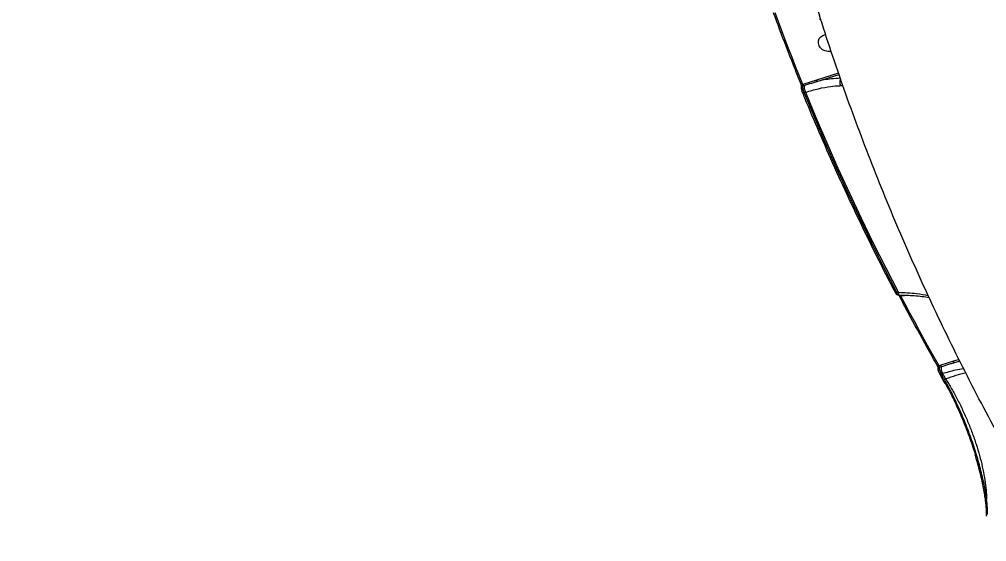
# Model space of a CAD drawing. Header units: millimetres. Extents: x -6901 to 7060, y -7557 to 6158.
# Drawn here: x 1258.3 to 1697, y -2923.9 to -2686.9 of the extents above; entities that cross this region are included whole.
import ezdxf

# ---------------------------------------------------------------- set-up
doc = ezdxf.new("R2010")
doc.units = ezdxf.units.MM
for name, color, linetype in [('DIKOM_ОБЪЕКТ', 7, 'Continuous'), ('DIKOM_РАЗМЕР_ЗОНА', 7, 'Continuous'), ('DIKOM_РАЗМЕР_ОБЪЕКТА', 7, 'Continuous')]:
    doc.layers.add(name, color=color, linetype=linetype)
doc.styles.add('style1', font='arial.ttf', dxfattribs={"width": 0.8})
doc.dimstyles.new('1-50', dxfattribs={"dimtxt": 300, "dimasz": 200, "dimexe": 100, "dimexo": 0, "dimgap": 100, "dimtad": 1, "dimtxsty": 'style1', "dimcen": 200, "dimclrd": 7, "dimclre": 7, "dimclrt": 7, "dimadec": 1, "dimazin": 2, "dimtfac": 1, "dimtmove": 0, "dimatfit": 2, "dimfxl": 0, "dimlwd": 25, "dimlwe": 18, "dimarcsym": 0})

# ---------------------------------------------------------------- blocks, each defined once
blk = doc.blocks.new('*D1')
at = {"layer": 'Defpoints', "color": 0, "transparency": 16777216}
for p in [(-4076.66, -462.32), (4983.51, -3127.59), (4983.51, -6854.07)]:
    blk.add_point(p, dxfattribs=at)
at = {"layer": 'DIKOM_РАЗМЕР_ОБЪЕКТА', "color": 7, "lineweight": 18, "transparency": 16777216}
for p, q in [((-4076.66, -462.32), (-4076.66, -6954.07)), ((4983.51, -3127.59), (4983.51, -6954.07))]:
    blk.add_line(p, q, dxfattribs=at)
at = {"layer": 'DIKOM_РАЗМЕР_ОБЪЕКТА', "color": 7, "lineweight": 25, "transparency": 16777216}
blk.add_line((-3876.66, -6854.07), (4783.51, -6854.07), dxfattribs=at)
at = {"layer": 'DIKOM_РАЗМЕР_ОБЪЕКТА', "color": 7, "transparency": 16777216}
for points in [[(-3876.66, -6820.74), (-3876.66, -6887.4), (-4076.66, -6854.07)], [(4783.51, -6820.74), (4783.51, -6887.4), (4983.51, -6854.07)]]:
    blk.add_solid(points, dxfattribs=at)
at = {"layer": 'DIKOM_РАЗМЕР_ОБЪЕКТА', "color": 7, "transparency": 16777216, "insert": (453.43, -6600.9), "char_height": 300, "attachment_point": 5, "style": 'style1'}
blk.add_mtext('9050', dxfattribs=at)
blk = doc.blocks.new('*D2')
at = {"layer": 'Defpoints', "color": 0, "transparency": 16777216}
for p in [(-1102.73, 4151.17), (-5819.23, -4492.42), (4721.24, -4492.42)]:
    blk.add_point(p, dxfattribs=at)
at = {"layer": 'DIKOM_РАЗМЕР_ОБЪЕКТА', "color": 7, "lineweight": 18, "transparency": 16777216}
for p, q in [((-1102.73, 4151.17), (-5919.23, 4151.17)), ((4721.24, -4492.42), (-5919.23, -4492.42))]:
    blk.add_line(p, q, dxfattribs=at)
at = {"layer": 'DIKOM_РАЗМЕР_ОБЪЕКТА', "color": 7, "lineweight": 25, "transparency": 16777216}
blk.add_line((-5819.23, 3951.17), (-5819.23, -4292.42), dxfattribs=at)
at = {"layer": 'DIKOM_РАЗМЕР_ОБЪЕКТА', "color": 7, "transparency": 16777216}
for points in [[(-5852.56, 3951.17), (-5785.89, 3951.17), (-5819.23, 4151.17)], [(-5852.56, -4292.42), (-5785.89, -4292.42), (-5819.23, -4492.42)]]:
    blk.add_solid(points, dxfattribs=at)
at = {"layer": 'DIKOM_РАЗМЕР_ОБЪЕКТА', "color": 7, "transparency": 16777216, "insert": (-6072.4, -170.63), "char_height": 300, "attachment_point": 5, "rotation": 90, "style": 'style1'}
blk.add_mtext('8650', dxfattribs=at)
blk = doc.blocks.new('*D3')
at = {"layer": 'Defpoints', "color": 0, "transparency": 16777216}
for p in [(-1553.27, 6158.28), (-6450.85, -6312.94), (5659.92, -6312.94)]:
    blk.add_point(p, dxfattribs=at)
at = {"layer": 'DIKOM_РАЗМЕР_ЗОНА', "color": 7, "lineweight": 18, "transparency": 16777216}
for p, q in [((-1553.27, 6158.28), (-6550.85, 6158.28)), ((5659.92, -6312.94), (-6550.85, -6312.94))]:
    blk.add_line(p, q, dxfattribs=at)
at = {"layer": 'DIKOM_РАЗМЕР_ЗОНА', "color": 7, "lineweight": 25, "transparency": 16777216}
blk.add_line((-6450.85, 5958.28), (-6450.85, -6112.94), dxfattribs=at)
at = {"layer": 'DIKOM_РАЗМЕР_ЗОНА', "color": 7, "transparency": 16777216}
for points in [[(-6484.18, 5958.28), (-6417.52, 5958.28), (-6450.85, 6158.28)], [(-6484.18, -6112.94), (-6417.52, -6112.94), (-6450.85, -6312.94)]]:
    blk.add_solid(points, dxfattribs=at)
at = {"layer": 'DIKOM_РАЗМЕР_ЗОНА', "color": 7, "transparency": 16777216, "insert": (-6704.02, -77.33), "char_height": 300, "attachment_point": 5, "rotation": 90, "style": 'style1'}
blk.add_mtext('12500', dxfattribs=at)
blk = doc.blocks.new('*D4')
at = {"layer": 'Defpoints', "color": 0, "transparency": 16777216}
for p in [(-5588.2, -1083.32), (7059.54, -2218.88), (7059.54, -7457.08)]:
    blk.add_point(p, dxfattribs=at)
at = {"layer": 'DIKOM_РАЗМЕР_ЗОНА', "color": 7, "lineweight": 18, "transparency": 16777216}
for p, q in [((-5588.2, -1083.32), (-5588.2, -7557.08)), ((7059.54, -2218.88), (7059.54, -7557.08))]:
    blk.add_line(p, q, dxfattribs=at)
at = {"layer": 'DIKOM_РАЗМЕР_ЗОНА', "color": 7, "lineweight": 25, "transparency": 16777216}
blk.add_line((-5388.2, -7457.08), (6859.54, -7457.08), dxfattribs=at)
at = {"layer": 'DIKOM_РАЗМЕР_ЗОНА', "color": 7, "transparency": 16777216}
for points in [[(-5388.2, -7423.74), (-5388.2, -7490.41), (-5588.2, -7457.08)], [(6859.54, -7423.74), (6859.54, -7490.41), (7059.54, -7457.08)]]:
    blk.add_solid(points, dxfattribs=at)
at = {"layer": 'DIKOM_РАЗМЕР_ЗОНА', "color": 7, "transparency": 16777216, "insert": (735.67, -7203.9), "char_height": 300, "attachment_point": 5, "style": 'style1'}
blk.add_mtext('12650', dxfattribs=at)

msp = doc.modelspace()

# ---------------------------------------------------------------- linework, layer by layer
at = {"layer": 'DIKOM_ОБЪЕКТ', "color": 7, "linetype": 'Continuous', "lineweight": 15}
for p, q in [((1629.876, -2711.327), (1619.88, -2714.462)), ((1619.88, -2714.462), (1614.073, -2716.323)), ((1620.001, -2715.123), (1630.09, -2711.959)), ((1613.523, -2720.058), (1613.519, -2720.047)), ((1614.073, -2716.323), (1613.617, -2716.466)), ((1613.679, -2717.101), (1614.205, -2716.936)), ((1614.275, -2720.187), (1614.867, -2720.002)), ((1655.635, -2810.862), (1655.631, -2810.854)), ((1657.033, -2810.906), (1656.348, -2810.907)), ((1657.471, -2812.138), (1657.201, -2812.138)), ((1682.026, -2842.016), (1676.232, -2843.872)), ((1684.527, -2841.231), (1682.026, -2842.016)), ((1682.147, -2842.677), (1684.828, -2841.836)), ((1684.958, -2842.095), (1682.147, -2842.677)), ((1676.232, -2843.872), (1675.437, -2844.122)), ((1675.669, -2844.703), (1676.364, -2844.485)), ((1675.74, -2847.724), (1675.736, -2847.716)), ((1677.206, -2850.287), (1675.74, -2847.724)), ((1676.435, -2847.736), (1677.025, -2847.551)), ((1678.196, -2852.142), (1677.176, -2850.347)), ((1678.458, -2850.056), (1677.9, -2850.297)), ((1696.558, -2905.257), (1696.558, -2905.285))]:
    msp.add_line(p, q, dxfattribs=at)
at = {"layer": 'DIKOM_ОБЪЕКТ', "color": 7, "linetype": 'Continuous', "lineweight": 15, "flags": 128}
for points in [[(1613.617, -2716.466), (1611.985, -2712.411), (1610.371, -2708.353), (1608.775, -2704.291), (1607.196, -2700.225), (1605.636, -2696.155), (1604.095, -2692.081), (1602.571, -2688.003), (1601.065, -2683.922)], [(1626.544, -2701.481), (1626.275, -2701.53), (1625.024, -2701.556), (1623.778, -2701.27), (1622.639, -2700.696), (1621.698, -2699.879), (1621.032, -2698.886), (1620.695, -2697.797), (1620.714, -2696.701), (1621.088, -2695.687), (1621.785, -2694.836), (1622.751, -2694.217), (1623.906, -2693.881), (1624.028, -2693.864)], [(1613.617, -2716.466), (1613.444, -2716.496), (1613.283, -2716.508), (1613.141, -2716.498), (1613.023, -2716.469), (1612.933, -2716.422), (1612.875, -2716.357), (1612.864, -2716.334)], [(1614.275, -2720.187), (1614.103, -2720.218), (1613.943, -2720.23), (1613.801, -2720.221), (1613.684, -2720.193), (1613.594, -2720.146), (1613.535, -2720.082), (1613.523, -2720.058)], [(1656.348, -2810.907), (1650.594, -2799.71), (1644.98, -2788.468), (1639.507, -2777.185), (1634.175, -2765.861), (1628.985, -2754.497), (1623.938, -2743.096), (1619.035, -2731.659), (1614.275, -2720.187)], [(1614.867, -2720.002), (1619.635, -2731.497), (1624.549, -2742.958), (1629.607, -2754.382), (1634.808, -2765.769), (1640.152, -2777.116), (1645.638, -2788.422), (1651.265, -2799.686), (1657.033, -2810.906)], [(1656.348, -2810.907), (1656.182, -2810.953), (1656.028, -2810.978), (1655.893, -2810.982), (1655.78, -2810.965), (1655.695, -2810.927), (1655.639, -2810.871), (1655.635, -2810.862)], [(1658.016, -2812.187), (1657.85, -2812.233), (1657.696, -2812.258), (1657.56, -2812.263), (1657.448, -2812.246), (1657.362, -2812.208), (1657.308, -2812.151), (1657.304, -2812.144)], [(1675.437, -2844.122), (1673.197, -2840.152), (1670.974, -2836.175), (1668.77, -2832.192), (1666.583, -2828.203), (1664.415, -2824.208), (1662.264, -2820.207), (1660.131, -2816.2), (1658.016, -2812.187)], [(1675.437, -2844.122), (1675.273, -2844.173), (1675.122, -2844.203), (1674.989, -2844.212), (1674.878, -2844.199), (1674.795, -2844.164), (1674.741, -2844.11), (1674.74, -2844.108)], [(1676.435, -2847.736), (1676.273, -2847.787), (1676.122, -2847.818), (1675.99, -2847.828), (1675.879, -2847.815), (1675.796, -2847.781), (1675.742, -2847.727), (1675.74, -2847.724)], [(1677.9, -2850.297), (1677.716, -2849.977), (1677.533, -2849.657), (1677.35, -2849.337), (1677.167, -2849.017), (1676.984, -2848.697), (1676.801, -2848.377), (1676.618, -2848.057), (1676.435, -2847.736)], [(1677.025, -2847.551), (1677.204, -2847.864), (1677.383, -2848.178), (1677.562, -2848.491), (1677.741, -2848.804), (1677.92, -2849.117), (1678.099, -2849.43), (1678.278, -2849.743), (1678.458, -2850.056)], [(1677.226, -2850.315), (1677.208, -2850.29), (1677.206, -2850.287)], [(1697.04, -2912.217), (1697.038, -2912.244), (1697.037, -2912.279)]]:
    msp.add_lwpolyline(points, dxfattribs=at)
at = {"layer": 'DIKOM_ОБЪЕКТ', "color": 7, "linetype": 'Continuous', "lineweight": 15}
for centre, radius, start, end in [((1618.983, -2714.967), 1.03, 351.3049, 29.37752), ((1613.865, -2717.829), 0.752, 104.30921, 169.81169), ((1613.065, -2716.861), 1.143, 356.24006, 28.10234), ((1619.905, -2717.311), 5.712, 176.23664, 208.103), ((1658.624, -2811.041), 1.597, 175.14604, 223.3802), ((1681.129, -2842.521), 1.03, 351.30332, 29.38775), ((1675.864, -2845.439), 0.761, 104.85326, 171.37492), ((1675.223, -2844.411), 1.143, 356.24379, 28.09401), ((1682.065, -2844.86), 5.714, 176.23939, 208.09919), ((1702.493, -2914.543), 68.821, 102.42015, 110.44159), ((1677.547, -2849.707), 0.687, 242.1359, 300.8847), ((1697.321, -2905.325), 0.766, 113.28118, 174.90156)]:
    msp.add_arc(centre, radius, start, end, dxfattribs=at)
for points, knots in [([(1718.317, -2903.78), (1717.092, -2901.678), (1712.758, -2894.246), (1705.538, -2881.378), (1696.742, -2865.146), (1688.243, -2848.796), (1680.034, -2832.34), (1672.119, -2815.782), (1664.5, -2799.126), (1657.18, -2782.378), (1650.159, -2765.542), (1643.44, -2748.623), (1637.025, -2731.627), (1630.915, -2714.557), (1625.111, -2697.42), (1619.615, -2680.219), (1614.429, -2662.96), (1609.553, -2645.648), (1604.988, -2628.288), (1600.735, -2610.884), (1596.796, -2593.442), (1593.17, -2575.966), (1589.86, -2558.462), (1586.861, -2540.933), (1584.192, -2523.385), (1582.089, -2508.02), (1581.007, -2498.495), (1580.591, -2494.835)], [0, 0, 0, 0, 0.0165873, 0.0586667, 0.1007238, 0.1427437, 0.1847251, 0.2266671, 0.2685691, 0.3104302, 0.3522497, 0.3940271, 0.4357615, 0.4774528, 0.5191001, 0.5607036, 0.6022627, 0.6437776, 0.6852477, 0.7266731, 0.7680542, 0.8093912, 0.8506841, 0.8919335, 0.9331397, 0.9743032, 1, 1, 1, 1]), ([(1612.864, -2716.334), (1611.711, -2713.464), (1608.368, -2705.145), (1604.21, -2694.345), (1601.276, -2686.401), (1600.367, -2683.941)], [0, 0, 0, 0, 0.2665897, 0.7729274, 1, 1, 1, 1]), ([(1621.897, -2687.188), (1621.857, -2687.168), (1621.644, -2687.063), (1621.427, -2687.011), (1621.25, -2686.968)], [0, 0, 0, 0, 0.1887566, 1, 1, 1, 1]), ([(1614.205, -2716.936), (1614.503, -2716.842), (1615.99, -2716.375), (1617.917, -2715.758), (1619.551, -2715.26), (1620.001, -2715.123)], [0, 0, 0, 0, 0.1533073, 0.766585, 1, 1, 1, 1]), ([(1630.663, -2713.651), (1629.297, -2713.72), (1626.971, -2713.838), (1623.342, -2714.397), (1621.118, -2714.88), (1620.001, -2715.123)], [0, 0, 0, 0, 0.4144648, 0.7059863, 1, 1, 1, 1]), ([(1630.822, -2714.122), (1630.801, -2714.152), (1630.64, -2714.377), (1630.489, -2714.97), (1630.422, -2715.805), (1630.541, -2716.467), (1630.679, -2716.853), (1630.737, -2716.98), (1630.754, -2717.019)], [0, 0, 0, 0, 0.041353, 0.3125005, 0.5836633, 0.8548424, 0.9551822, 1, 1, 1, 1]), ([(1613.126, -2717.689), (1613.127, -2717.676), (1613.131, -2717.645), (1613.132, -2717.515), (1613.116, -2717.305), (1613.067, -2717.003), (1612.983, -2716.665), (1612.904, -2716.422), (1612.865, -2716.336), (1612.864, -2716.334)], [0, 0, 0, 0, 0.0911842, 0.2098626, 0.3715628, 0.5586267, 0.7727467, 0.9948715, 1, 1, 1, 1]), ([(1613.248, -2719.124), (1613.215, -2718.987), (1613.119, -2718.581), (1613.076, -2718.094), (1613.128, -2717.786), (1613.143, -2717.699)], [0, 0, 0, 0, 0.2678026, 0.7923974, 1, 1, 1, 1]), ([(1613.529, -2720.044), (1613.457, -2719.872), (1613.337, -2719.581), (1613.274, -2719.256), (1613.248, -2719.124)], [0, 0, 0, 0, 0.5939755, 1, 1, 1, 1]), ([(1655.635, -2810.862), (1654.19, -2808.072), (1650.002, -2799.984), (1643.285, -2786.528), (1635.579, -2770.471), (1628.162, -2754.332), (1621.16, -2738.401), (1616.346, -2726.96), (1613.88, -2720.931), (1613.523, -2720.058)], [0, 0, 0, 0, 0.0934428, 0.2709243, 0.4484064, 0.6258883, 0.8033698, 0.9715089, 1, 1, 1, 1]), ([(1613.679, -2717.101), (1613.68, -2717.062), (1613.683, -2716.984), (1613.672, -2716.823), (1613.652, -2716.653), (1613.631, -2716.533), (1613.619, -2716.475), (1613.617, -2716.466)], [0, 0, 0, 0, 0.2367276, 0.4742472, 0.7137064, 0.9566049, 1, 1, 1, 1]), ([(1614.275, -2720.187), (1614.257, -2720.146), (1614.136, -2719.871), (1613.934, -2719.298), (1613.737, -2718.478), (1613.636, -2717.692), (1613.665, -2717.298), (1613.679, -2717.101)], [0, 0, 0, 0, 0.0422778, 0.2819699, 0.521268, 0.7606153, 1, 1, 1, 1]), ([(1614.867, -2720.002), (1616.836, -2719.422), (1620.832, -2718.245), (1625.921, -2717.351), (1629.145, -2717.064), (1630.544, -2717.025), (1630.754, -2717.019)], [0, 0, 0, 0, 0.343498, 0.6969404, 0.9545314, 1, 1, 1, 1]), ([(1630.754, -2717.019), (1630.948, -2717.014), (1631.33, -2717.004), (1631.658, -2716.957), (1631.821, -2716.934)], [0, 0, 0, 0, 0.5041832, 1, 1, 1, 1]), ([(1657.199, -2812.126), (1657.093, -2812.122), (1656.857, -2812.114), (1656.518, -2811.951), (1656.166, -2811.667), (1655.875, -2811.307), (1655.707, -2810.976), (1655.641, -2810.847)], [0, 0, 0, 0, 0.1412347, 0.312553, 0.5197495, 0.8135682, 1, 1, 1, 1]), ([(1657.201, -2812.13), (1657.117, -2812.106), (1656.943, -2812.057), (1656.634, -2811.616), (1656.443, -2811.143), (1656.348, -2810.907)], [0, 0, 0, 0, 0.31587, 0.6598291, 1, 1, 1, 1]), ([(1670.583, -2812.3), (1668.81, -2811.982), (1665.778, -2811.439), (1661.19, -2811.031), (1658.422, -2810.948), (1657.033, -2810.906)], [0, 0, 0, 0, 0.4121074, 0.7047701, 1, 1, 1, 1]), ([(1674.74, -2844.108), (1673.189, -2841.354), (1668.691, -2833.371), (1662.881, -2822.714), (1658.698, -2814.787), (1657.304, -2812.144)], [0, 0, 0, 0, 0.2597943, 0.7532414, 1, 1, 1, 1]), ([(1671.024, -2813.263), (1669.931, -2813.087), (1667.729, -2812.732), (1664.243, -2812.388), (1660.816, -2812.178), (1658.523, -2812.165), (1657.464, -2812.159)], [0, 0, 0, 0, 0.2555762, 0.5148211, 0.7758974, 1, 1, 1, 1]), ([(1658.016, -2812.187), (1658.227, -2812.187), (1658.813, -2812.186), (1659.398, -2812.189), (1659.773, -2812.191)], [0, 0, 0, 0, 0.3611274, 1, 1, 1, 1]), ([(1676.364, -2844.485), (1676.662, -2844.392), (1678.149, -2843.925), (1680.071, -2843.309), (1681.701, -2842.813), (1682.147, -2842.677)], [0, 0, 0, 0, 0.1536563, 0.7683025, 1, 1, 1, 1]), ([(1675.112, -2845.319), (1675.113, -2845.313), (1675.114, -2845.3), (1675.111, -2845.199), (1675.086, -2845.032), (1675.027, -2844.782), (1674.924, -2844.484), (1674.816, -2844.24), (1674.754, -2844.137), (1674.74, -2844.113)], [0, 0, 0, 0, 0.0937855, 0.2041615, 0.3513527, 0.5218132, 0.7239446, 0.9376876, 1, 1, 1, 1]), ([(1675.344, -2846.791), (1675.292, -2846.636), (1675.145, -2846.203), (1675.068, -2845.71), (1675.119, -2845.397), (1675.13, -2845.327)], [0, 0, 0, 0, 0.3021716, 0.8425909, 1, 1, 1, 1]), ([(1675.747, -2847.709), (1675.637, -2847.518), (1675.47, -2847.229), (1675.376, -2846.902), (1675.344, -2846.791)], [0, 0, 0, 0, 0.6612869, 1, 1, 1, 1]), ([(1675.669, -2844.703), (1675.665, -2844.666), (1675.657, -2844.591), (1675.608, -2844.442), (1675.538, -2844.287), (1675.476, -2844.179), (1675.441, -2844.129), (1675.437, -2844.122)], [0, 0, 0, 0, 0.2401756, 0.4811721, 0.7223097, 0.9629141, 1, 1, 1, 1]), ([(1676.435, -2847.736), (1676.416, -2847.701), (1676.275, -2847.437), (1676.03, -2846.881), (1675.782, -2846.071), (1675.641, -2845.293), (1675.66, -2844.9), (1675.669, -2844.703)], [0, 0, 0, 0, 0.0372253, 0.2781058, 0.5188504, 0.7593842, 1, 1, 1, 1]), ([(1677.025, -2847.551), (1679.007, -2846.97), (1682.332, -2845.994), (1685.357, -2845.532), (1686.579, -2845.346)], [0, 0, 0, 0, 0.5958134, 1, 1, 1, 1]), ([(1697.018, -2904.621), (1696.727, -2902.684), (1696.285, -2899.748), (1695.334, -2895.288), (1694.223, -2890.638), (1692.847, -2885.699), (1691.235, -2880.609), (1689.469, -2875.455), (1687.485, -2870.249), (1685.322, -2865.121), (1683.295, -2860.634), (1680.837, -2855.589), (1678.884, -2852.071), (1677.9, -2850.297)], [0, 0, 0, 0, 0.1307407, 0.1980625, 0.2653843, 0.3961135, 0.4634481, 0.5307827, 0.6611965, 0.7283456, 0.795492, 0.8968882, 1, 1, 1, 1]), ([(1678.458, -2850.056), (1679.362, -2851.526), (1681.172, -2854.466), (1683.75, -2859.22), (1686.188, -2864.171), (1688.446, -2869.277), (1690.499, -2874.467), (1692.309, -2879.681), (1693.859, -2884.85), (1695.127, -2889.906), (1696.086, -2894.776), (1696.727, -2899.4), (1696.971, -2902.627), (1697.011, -2904.3), (1697.018, -2904.621)], [0, 0, 0, 0, 0.0874431, 0.1748859, 0.2633137, 0.3520181, 0.4404465, 0.52975, 0.6193394, 0.7086425, 0.7985519, 0.888751, 0.9786598, 1, 1, 1, 1]), ([(1678.216, -2852.004), (1678.862, -2853.17), (1680.514, -2856.15), (1682.68, -2860.614), (1684.735, -2865.15), (1686.389, -2869.059), (1687.964, -2873.04), (1689.433, -2877.03), (1690.753, -2880.868), (1691.52, -2883.325), (1691.888, -2884.505)], [0, 0, 0, 0, 0.1183143, 0.3023819, 0.4189124, 0.5354465, 0.6553444, 0.7752444, 0.8921143, 1, 1, 1, 1]), ([(1696.53, -2905.259), (1696.478, -2904.834), (1696.315, -2903.521), (1695.913, -2901.099), (1695.328, -2898.025), (1694.616, -2894.777), (1693.785, -2891.396), (1692.859, -2887.946), (1692.151, -2885.587), (1691.804, -2884.427)], [0, 0, 0, 0, 0.0739668, 0.2287968, 0.3843564, 0.5401341, 0.6955721, 0.8503058, 1, 1, 1, 1]), ([(1697.026, -2912.218), (1697.029, -2911.697), (1697.035, -2910.522), (1696.895, -2908.379), (1696.733, -2906.583), (1696.578, -2905.48), (1696.55, -2905.286)], [0, 0, 0, 0, 0.2633083, 0.5947101, 0.9287197, 1, 1, 1, 1]), ([(1697.492, -2911.562), (1697.481, -2910.54), (1697.459, -2908.481), (1697.166, -2905.914), (1697.018, -2904.621)], [0, 0, 0, 0, 0.4964805, 1, 1, 1, 1])]:
    msp.add_open_spline(points, degree=3, knots=knots, dxfattribs=at)

# ---------------------------------------------------------------- dimensions: what is measured, and where the dimension line sits
at = {"layer": 'DIKOM_РАЗМЕР_ЗОНА'}
dim = msp.add_linear_dim(base=(-6450.85, -6312.937), p1=(-1553.272, 6158.285), p2=(5659.925, -6312.937), angle=90, text='12500', dimstyle='1-50', dxfattribs=at)
dim.commit()
dim.dimension.update_dxf_attribs({"geometry": '*D3', "text_midpoint": (-6450.85, -77.326), "dimtype": 160})
dim = msp.add_linear_dim(base=(7059.538, -7457.077), p1=(-5588.199, -1083.325), p2=(7059.538, -2218.883), text='12650', dimstyle='1-50', dxfattribs=at)
dim.commit()
dim.dimension.update_dxf_attribs({"geometry": '*D4', "text_midpoint": (735.669, -7457.077), "dimtype": 160})
at = {"layer": 'DIKOM_РАЗМЕР_ОБЪЕКТА'}
dim = msp.add_linear_dim(base=(-5819.225, -4492.425), p1=(-1102.732, 4151.169), p2=(4721.24, -4492.425), angle=90, text='8650', dimstyle='1-50', dxfattribs=at)
dim.commit()
dim.dimension.update_dxf_attribs({"geometry": '*D2', "text_midpoint": (-5819.225, -170.628), "dimtype": 160})
dim = msp.add_linear_dim(base=(4983.514, -6854.07), p1=(-4076.663, -462.325), p2=(4983.514, -3127.595), text='9050', dimstyle='1-50', dxfattribs=at)
dim.commit()
dim.dimension.update_dxf_attribs({"geometry": '*D1', "text_midpoint": (453.425, -6854.07), "dimtype": 160})

doc.saveas('drawing.dxf')
